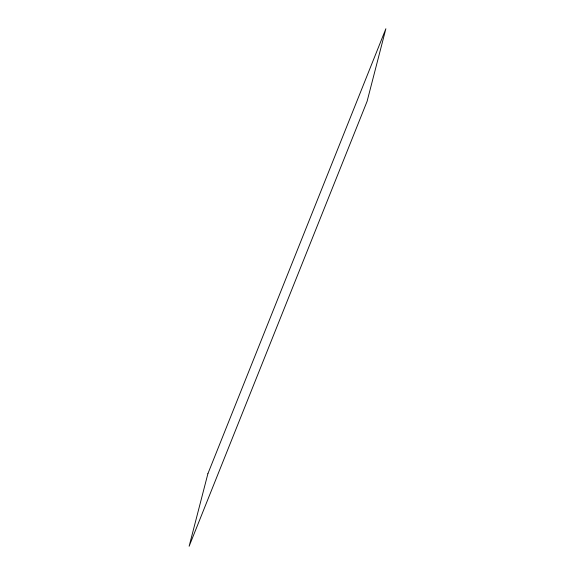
<?xml version="1.0" encoding="UTF-8"?>
<svg xmlns="http://www.w3.org/2000/svg" width="575" height="575" viewBox="0 0 575 575"><rect width="100%" height="100%" fill="white"/><g stroke="black" fill="none" stroke-linecap="round" stroke-linejoin="round"><path stroke-width="0.86" d="M207.891 473.707L189.132 546.25L367.109 101.293L385.868 28.75L207.891 473.707"/></g></svg>
